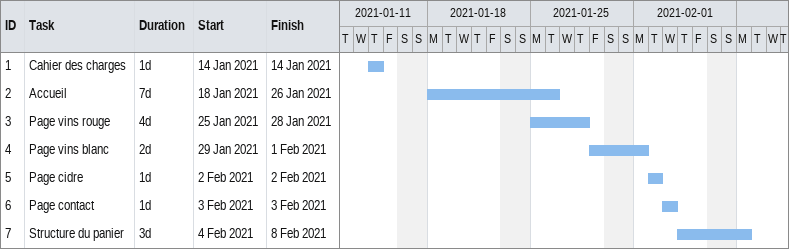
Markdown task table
| ID | Task | Duration | Start | Finish |
|---|---|---|---|---|
| 1 | Cahier des charges | 1d | 2021-01-14 | 2021-01-14 |
| 2 | Accueil | 7d | 2021-01-18 | 2021-01-26 |
| 3 | Page vins rouge | 4d | 2021-01-25 | 2021-01-28 |
| 4 | Page vins blanc | 2d | 2021-01-29 | 2021-02-01 |
| 5 | Page cidre | 1d | 2021-02-02 | 2021-02-02 |
| 6 | Page contact | 1d | 2021-02-03 | 2021-02-03 |
| 7 | Structure du panier | 3d | 2021-02-04 | 2021-02-08 |
